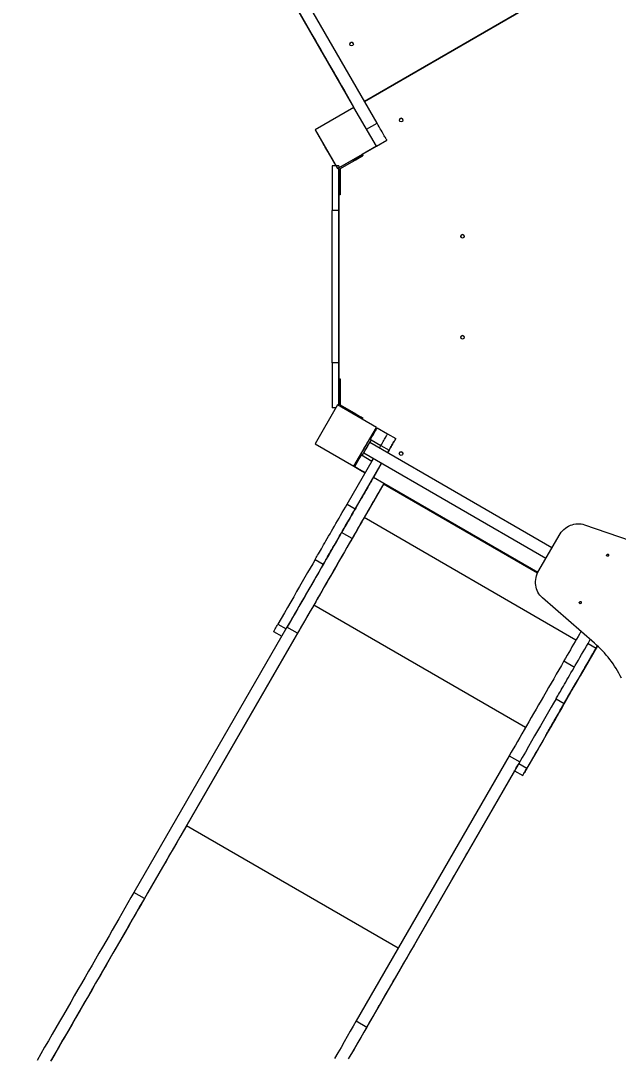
# Model space of a CAD drawing. Header units: millimetres. Extents: x -6431 to 4834, y -6422 to 4807.
# Drawn here: x -1157 to 177, y -2631 to -323 of the extents above; entities that cross this region are included whole.
import ezdxf

# ---------------------------------------------------------------- set-up
doc = ezdxf.new("R2010")
doc.units = ezdxf.units.MM
for name, color, linetype in [('DIKOM_ОБЪЕКТ', 7, 'Continuous'), ('DIKOM_РАЗМЕР_ЗОНА', 7, 'Continuous'), ('DIKOM_РАЗМЕР_ОБЪЕКТА', 7, 'Continuous')]:
    doc.layers.add(name, color=color, linetype=linetype)
doc.styles.add('style1', font='arial.ttf', dxfattribs={"width": 0.8})
doc.dimstyles.new('1-50', dxfattribs={"dimtxt": 300, "dimasz": 200, "dimexe": 100, "dimexo": 0, "dimgap": 100, "dimtad": 0, "dimdec": 0, "dimtxsty": 'style1', "dimcen": 0, "dimclrd": 7, "dimclre": 7, "dimadec": 1, "dimazin": 2, "dimtfac": 1, "dimtdec": 0, "dimtmove": 1, "dimatfit": 3, "dimfxl": 0, "dimlwd": 25, "dimlwe": 18, "dimarcsym": 0})

# ---------------------------------------------------------------- blocks, each defined once
blk = doc.blocks.new('*D13')
at = {"layer": 'Defpoints', "color": 0, "transparency": 16777216}
for p in [(-3965.6, 378.4), (3334.4, -1220.4), (3334.4, -3843.4)]:
    blk.add_point(p, dxfattribs=at)
at = {"layer": 'DIKOM_РАЗМЕР_ОБЪЕКТА', "color": 7, "lineweight": 18, "transparency": 16777216}
for p, q in [((-3965.6, 378.4), (-3965.6, -3943.4)), ((3334.4, -1220.4), (3334.4, -3943.4))]:
    blk.add_line(p, q, dxfattribs=at)
at = {"layer": 'DIKOM_РАЗМЕР_ОБЪЕКТА', "color": 7, "lineweight": 25, "transparency": 16777216}
for p, q in [((-3765.6, -3843.4), (-182.1, -3843.4)), ((3134.4, -3843.4), (731.8, -3843.4))]:
    blk.add_line(p, q, dxfattribs=at)
at = {"layer": 'DIKOM_РАЗМЕР_ОБЪЕКТА', "color": 7, "transparency": 16777216}
for points in [[(-3765.6, -3810), (-3765.6, -3876.7), (-3965.6, -3843.4)], [(3134.4, -3810), (3134.4, -3876.7), (3334.4, -3843.4)]]:
    blk.add_solid(points, dxfattribs=at)
at = {"layer": 'DIKOM_РАЗМЕР_ОБЪЕКТА', "color": 0, "transparency": 16777216, "insert": (274.9, -3843.4), "char_height": 300, "attachment_point": 5, "style": 'style1'}
blk.add_mtext('7300', dxfattribs=at)
blk = doc.blocks.new('*D16')
at = {"layer": 'Defpoints', "color": 0, "transparency": 16777216}
for p in [(-5966.6, 409.6), (4834.4, -963.9), (4834.4, -6224.9)]:
    blk.add_point(p, dxfattribs=at)
at = {"layer": 'DIKOM_РАЗМЕР_ЗОНА', "color": 7, "lineweight": 18, "transparency": 16777216}
for p, q in [((-5966.6, 409.6), (-5966.6, -6324.9)), ((4834.4, -963.9), (4834.4, -6324.9))]:
    blk.add_line(p, q, dxfattribs=at)
at = {"layer": 'DIKOM_РАЗМЕР_ЗОНА', "color": 7, "lineweight": 25, "transparency": 16777216}
for p, q in [((-5766.6, -6224.9), (924.4, -6224.9)), ((4634.4, -6224.9), (2004.2, -6224.9))]:
    blk.add_line(p, q, dxfattribs=at)
at = {"layer": 'DIKOM_РАЗМЕР_ЗОНА', "color": 7, "transparency": 16777216}
for points in [[(-5766.6, -6191.5), (-5766.6, -6258.2), (-5966.6, -6224.9)], [(4634.4, -6191.5), (4634.4, -6258.2), (4834.4, -6224.9)]]:
    blk.add_solid(points, dxfattribs=at)
at = {"layer": 'DIKOM_РАЗМЕР_ЗОНА', "color": 0, "transparency": 16777216, "insert": (1464.3, -6224.9), "char_height": 300, "attachment_point": 5, "style": 'style1'}
blk.add_mtext('10800', dxfattribs=at)
blk = doc.blocks.new('*D14')
at = {"layer": 'Defpoints', "color": 0, "transparency": 16777216}
for p in [(-4591.6, 3116.9), (-1009, 3116.9), (-855.7, -3383)]:
    blk.add_point(p, dxfattribs=at)
at = {"layer": 'DIKOM_РАЗМЕР_ОБЪЕКТА', "color": 7, "lineweight": 18, "transparency": 16777216}
for p, q in [((-1009, 3116.9), (-4691.6, 3116.9)), ((-855.7, -3383), (-4691.6, -3383))]:
    blk.add_line(p, q, dxfattribs=at)
at = {"layer": 'DIKOM_РАЗМЕР_ОБЪЕКТА', "color": 7, "lineweight": 25, "transparency": 16777216}
for p, q in [((-4591.6, 2916.9), (-4591.6, 1246.2)), ((-4591.6, -3183), (-4591.6, 329))]:
    blk.add_line(p, q, dxfattribs=at)
at = {"layer": 'DIKOM_РАЗМЕР_ОБЪЕКТА', "color": 7, "transparency": 16777216}
for points in [[(-4624.9, 2916.9), (-4558.3, 2916.9), (-4591.6, 3116.9)], [(-4624.9, -3183), (-4558.3, -3183), (-4591.6, -3383)]]:
    blk.add_solid(points, dxfattribs=at)
at = {"layer": 'DIKOM_РАЗМЕР_ОБЪЕКТА', "color": 0, "transparency": 16777216, "insert": (-4591.6, 787.6), "char_height": 300, "attachment_point": 5, "rotation": 90, "style": 'style1'}
blk.add_mtext('6500', dxfattribs=at)
blk = doc.blocks.new('*D15')
at = {"layer": 'Defpoints', "color": 0, "transparency": 16777216}
for p in [(-6233.6, 4807.3), (-1204.9, 4807.3), (-909.7, -5506.6)]:
    blk.add_point(p, dxfattribs=at)
at = {"layer": 'DIKOM_РАЗМЕР_ЗОНА', "color": 7, "lineweight": 18, "transparency": 16777216}
for p, q in [((-1204.9, 4807.3), (-6333.6, 4807.3)), ((-909.7, -5506.6), (-6333.6, -5506.6))]:
    blk.add_line(p, q, dxfattribs=at)
at = {"layer": 'DIKOM_РАЗМЕР_ЗОНА', "color": 7, "lineweight": 25, "transparency": 16777216}
for p, q in [((-6233.6, 4607.3), (-6233.6, 1218.5)), ((-6233.6, -5306.6), (-6233.6, 138.7))]:
    blk.add_line(p, q, dxfattribs=at)
at = {"layer": 'DIKOM_РАЗМЕР_ЗОНА', "color": 7, "transparency": 16777216}
for points in [[(-6267, 4607.3), (-6200.3, 4607.3), (-6233.6, 4807.3)], [(-6267, -5306.6), (-6200.3, -5306.6), (-6233.6, -5506.6)]]:
    blk.add_solid(points, dxfattribs=at)
at = {"layer": 'DIKOM_РАЗМЕР_ЗОНА', "color": 0, "transparency": 16777216, "insert": (-6233.6, 678.6), "char_height": 300, "attachment_point": 5, "rotation": 90, "style": 'style1'}
blk.add_mtext('10300', dxfattribs=at)

msp = doc.modelspace()

# ---------------------------------------------------------------- linework, layer by layer
at = {"layer": 'DIKOM_ОБЪЕКТ', "color": 7, "linetype": 'Continuous', "lineweight": 15}
for p, q in [((-361.8, -552), (-589.9, -156.9)), ((-413.4, -516.6), (-617.3, -163.5)), ((-389.9, -503.3), (169.5, -180.4)), ((-389.9, -503.3), (169.5, -180.4)), ((169.5, -180.4), (-389.9, -503.4)), ((-518.8, -334.1), (-518.8, -334.1)), ((-518.8, -334.1), (-518.8, -334.1)), ((-515.8, -339.3), (-435.8, -477.9)), ((-515.8, -339.3), (-515.8, -339.3)), ((-514.8, -341.1), (-436.8, -476.2)), ((-436.8, -476.2), (-514.8, -341.1)), ((-500.3, -366.1), (-500.3, -366.2)), ((-500.3, -366.2), (-500.3, -366.2)), ((-495.9, -373.7), (-466.9, -424)), ((-495.9, -373.7), (-495.9, -373.7)), ((-455.7, -443.4), (-484.7, -393.2)), ((-466.9, -424), (-466.9, -424)), ((-451.3, -451), (-451.3, -451)), ((-435.8, -477.9), (-435.8, -477.9)), ((-432.8, -483.1), (-432.8, -483.1)), ((-413.4, -516.6), (-500, -566.6)), ((-363.4, -603.2), (-413.4, -516.6)), ((-385.2, -565.5), (-361.8, -552)), ((-500, -566.6), (-499.8, -567.1)), ((-500, -566.6), (-450, -653.2)), ((-499.8, -567.1), (-453.9, -646.7)), ((-363.3, -603.4), (-339.9, -589.9)), ((-363.3, -603.5), (-339.9, -590)), ((-339.9, -590), (-339.9, -589.9)), ((-450, -653.2), (-363.4, -603.2)), ((-395.3, -621.7), (-393.8, -624.3)), ((-363.3, -603.5), (-395.2, -621.9)), ((-395.2, -621.8), (-393.7, -624.4)), ((-395.2, -621.8), (-395.2, -621.8)), ((-363.4, -603.2), (-363.3, -603.5)), ((-363.3, -603.4), (-363.4, -603.3)), ((-363.3, -603.5), (-363.3, -603.4)), ((-363.3, -603.4), (-363.3, -603.5)), ((-363.3, -603.5), (-363.3, -603.5)), ((-363.3, -603.5), (-363.3, -603.5)), ((-447.3, -651.7), (-410.9, -630.7)), ((-409.4, -633.3), (-444.3, -653.5)), ((-409.4, -633.3), (-444.3, -653.5)), ((-409.3, -633.4), (-444.2, -653.6)), ((-409.4, -633.3), (-410.9, -630.7)), ((-447.3, -646.7), (-462.3, -646.7)), ((-450, -653.2), (-449.9, -653.5)), ((-447.3, -693.7), (-447.3, -651.7)), ((-444.3, -653.5), (-444.3, -693.7)), ((-444.3, -653.5), (-444.3, -653.5)), ((-444.3, -653.5), (-444.3, -693.7)), ((-444.2, -653.6), (-444.2, -693.8)), ((-447.3, -693.7), (-444.3, -693.7)), ((-444.3, -711.7), (-447.3, -711.7)), ((-447.2, -711.8), (-447.2, -711.7)), ((-444.2, -711.8), (-447.2, -711.8)), ((-447.3, -746.7), (-462.3, -746.7)), ((-462.3, -1086.7), (-462.3, -746.7)), ((-447.3, -1086.7), (-447.3, -746.7)), ((-447.2, -746.9), (-447.2, -1086.9)), ((-447.3, -766.7), (-447.2, -766.8)), ((-447.2, -766.8), (-447.3, -766.8)), ((-447.3, -866.7), (-447.2, -866.8)), ((-447.3, -966.7), (-447.2, -966.8)), ((-447.2, -966.8), (-447.3, -966.8)), ((-447.3, -1066.7), (-447.2, -1066.8)), ((-447.3, -1086.7), (-462.3, -1086.7)), ((-447.3, -1121.7), (-444.3, -1121.7)), ((-447.3, -1181.7), (-447.3, -1139.7)), ((-444.3, -1139.7), (-447.3, -1139.7)), ((-444.3, -1139.7), (-444.3, -1180)), ((-444.3, -1139.7), (-444.3, -1180)), ((-444.2, -1139.8), (-444.3, -1139.8)), ((-444.2, -1139.8), (-444.2, -1180)), ((-444.2, -1139.8), (-444.2, -1180)), ((-449.9, -1180.2), (-499.9, -1266.8)), ((-462.2, -1186.8), (-462.3, -1186.7)), ((-453.7, -1186.7), (-462.3, -1186.7)), ((-453.7, -1186.8), (-462.2, -1186.8)), ((-363.3, -1230.2), (-449.9, -1180.2)), ((-444.3, -1180), (-409.4, -1200.1)), ((-410.9, -1202.7), (-409.4, -1200.1)), ((-393.8, -1209.1), (-395.3, -1211.7)), ((-393.7, -1209.2), (-395.2, -1211.8)), ((-393.8, -1209.2), (-393.7, -1209.2)), ((-413.3, -1316.8), (-363.3, -1230.2)), ((-363.3, -1230.3), (-378.3, -1256.2)), ((-378.3, -1256.2), (-363.3, -1230.3)), ((-363.3, -1230.2), (-363.3, -1230.3)), ((-363.3, -1230.3), (-363.3, -1230.3)), ((-363.3, -1230.3), (-363.3, -1230.3)), ((-361.6, -1231.2), (-338.2, -1244.7)), ((-338.2, -1244.7), (-338.2, -1244.7)), ((-338.2, -1244.7), (-320, -1255.2)), ((-499.9, -1266.8), (-500, -1267)), ((-500, -1267), (-413.4, -1317)), ((-499.9, -1266.8), (-413.3, -1316.8)), ((-378.3, -1256.2), (-374.8, -1258.2)), ((28.6, -1498.6), (-378.1, -1263.8)), ((-374.8, -1258.2), (-374.8, -1258.2)), ((-374.8, -1258.2), (-353.2, -1270.7)), ((-320, -1255.2), (-320, -1255.3)), ((-398.3, -1290.8), (-413.3, -1316.9)), ((-413.3, -1316.9), (-398.3, -1290.8)), ((-398.3, -1290.8), (-394.8, -1292.8)), ((-398.3, -1290.8), (-394.8, -1292.8)), ((-398.3, -1290.8), (-398.3, -1290.8)), ((-396.6, -1291.8), (-373.2, -1305.3)), ((-396.6, -1291.8), (-396.6, -1291.8)), ((-391.6, -1287.2), (15.1, -1522)), ((-356.4, -1276.3), (-353.2, -1270.7)), ((-353.2, -1270.7), (-335, -1281.2)), ((-338.2, -1286.8), (-335, -1281.2)), ((-335, -1281.3), (-338.2, -1286.8)), ((-428.8, -1401.6), (-369.9, -1299.7)), ((-410.6, -1412.1), (-351.7, -1310.2)), ((-394.8, -1292.8), (-394.8, -1292.8)), ((-373.2, -1305.3), (-369.9, -1299.7)), ((-351.7, -1310.2), (-370, -1341.9)), ((-413.3, -1316.8), (-413.4, -1317)), ((-413.4, -1317), (-413.3, -1316.9)), ((-411.6, -1317.9), (-413.3, -1316.9)), ((-413.3, -1316.9), (-413.3, -1316.9)), ((-413.3, -1316.9), (-413.3, -1316.9)), ((-413.3, -1316.9), (-411.6, -1317.9)), ((-413.3, -1316.9), (-390, -1330.4)), ((-413.3, -1316.9), (-388.2, -1331.4)), ((-413.3, -1316.9), (-413.3, -1316.9)), ((-413.3, -1316.9), (-394.7, -1327.6)), ((-411.6, -1317.8), (-411.6, -1317.9)), ((-411.6, -1317.8), (-388.2, -1331.3)), ((-411.6, -1317.9), (-388.2, -1331.4)), ((-390, -1330.4), (-390, -1330.4)), ((-389.9, -1330.4), (-390, -1330.4)), ((-389.9, -1330.4), (-390, -1330.4)), ((-346.6, -1355.4), (-390.7, -1431.6)), ((-346.6, -1355.4), (-370, -1341.9)), ((-3.6, -1555.2), (-347.4, -1356.7)), ((-346.6, -1355.4), (-346.6, -1355.4)), ((-3, -1553.8), (-346.6, -1355.4)), ((-428.8, -1401.6), (-410.6, -1412.1)), ((82.2, -1704.6), (-390.7, -1431.6)), ((101.4, -1447.3), (247.1, -1497.4)), ((-417.6, -1478.2), (-441, -1464.7)), ((-0.6, -1549.2), (44.4, -1471.2)), ((-500.1, -1525.2), (-481.9, -1535.7)), ((123.4, -1711.6), (7.2, -1610.5)), ((-503.2, -1626.5), (-787.4, -2118.8)), ((-30.3, -1899.5), (-503.2, -1626.5)), ((-562.9, -1676), (-904.5, -2267.6)), ((-583.2, -1669.1), (-565, -1679.6)), ((-539.5, -1689.5), (-562.9, -1676)), ((-539.5, -1689.5), (-881.1, -2281.1)), ((-592.7, -1685.5), (-574.5, -1696)), ((109.1, -1712.1), (114, -1703.4)), ((130.1, -1717.6), (91.4, -1784.7)), ((109.1, -1712.1), (127.2, -1722.6)), ((127.2, -1722.6), (130.1, -1717.6)), ((55.3, -1751.2), (78.7, -1764.7)), ((91.4, -1784.7), (118.5, -1737.7)), ((118.5, -1737.7), (92.1, -1783.4)), ((118.5, -1737.7), (118.5, -1737.7)), ((91.4, -1784.7), (91.4, -1784.7)), ((37.7, -1835.7), (55.9, -1846.2)), ((47.1, -1861.4), (42, -1870.2)), ((43.1, -1868.3), (43.1, -1868.3)), ((23, -1903.1), (23, -1903.1)), ((-66.7, -1962.5), (-408.3, -2554.1)), ((-44.1, -1977.3), (-384.9, -2567.6)), ((-66.7, -1962.5), (-43.3, -1976)), ((-45.4, -1979.6), (-27.2, -1990.1)), ((-54.9, -1996), (-271.8, -2371.7)), ((-54.9, -1996), (-36.7, -2006.5)), ((-314.5, -2391.8), (-787.4, -2118.8)), ((-881.1, -2281.1), (-904.5, -2267.6)), ((-408.3, -2554.1), (-384.9, -2567.6))]:
    msp.add_line(p, q, dxfattribs=at)
at = {"layer": 'DIKOM_ОБЪЕКТ', "color": 7, "linetype": 'Continuous', "lineweight": 15, "flags": 128}
for points in [[(-548.1, -283.4), (-542.4, -293.3), (-536.7, -303.2), (-530.8, -313.4), (-524.9, -323.7), (-518.8, -334.1), (-512.7, -344.7), (-506.5, -355.5), (-500.2, -366.3), (-493.9, -377.3), (-487.5, -388.4), (-481.1, -399.6), (-474.5, -410.8), (-468, -422.2), (-461.4, -433.6), (-454.7, -445.2), (-448, -456.7), (-441.3, -468.4), (-434.6, -480), (-427.8, -491.7), (-421.1, -503.4), (-414.3, -515.2), (-413.5, -516.6)], [(-514.8, -341.1), (-515.6, -339.7), (-516.4, -338.4), (-517, -337.2), (-517.7, -336.2), (-518.2, -335.3), (-518.5, -334.7), (-518.7, -334.3), (-518.8, -334.1)], [(-518.8, -334.1), (-518.7, -334.3), (-518.5, -334.7), (-518.2, -335.3), (-517.7, -336.2), (-517, -337.2), (-516.4, -338.4), (-515.6, -339.7), (-514.8, -341.1)], [(-484.7, -393.2), (-485.9, -391.2), (-487.1, -389), (-488.4, -386.7), (-489.8, -384.4), (-491.1, -382.1), (-492.5, -379.7), (-493.8, -377.5), (-495, -375.3), (-496.2, -373.3), (-497.2, -371.5), (-498.1, -370), (-498.9, -368.6), (-499.5, -367.5), (-500, -366.8), (-500.2, -366.3), (-500.3, -366.1)], [(-500.3, -366.2), (-500.3, -366.3), (-500, -366.7), (-499.7, -367.3), (-499.2, -368.2), (-498.5, -369.3), (-497.8, -370.6), (-496.9, -372.1), (-495.9, -373.7)], [(-414.7, -375.5), (-414.8, -374.7), (-415.2, -373.6)], [(-473.8, -412.1), (-473.9, -411.9), (-474.2, -411.5), (-474.6, -410.8), (-475.1, -409.9), (-475.7, -408.9), (-476.3, -407.8), (-476.8, -406.9), (-477.3, -406.1), (-477.6, -405.5), (-477.8, -405.2), (-477.8, -405.2), (-477.6, -405.5), (-477.3, -406.1), (-476.8, -406.9), (-476.3, -407.8), (-475.7, -408.9), (-475.1, -409.9), (-474.6, -410.8), (-474.2, -411.5), (-473.9, -411.9), (-473.8, -412.1)], [(-466.9, -424), (-465.8, -426), (-464.5, -428.2), (-463.2, -430.4), (-461.9, -432.8), (-460.5, -435.1), (-459.2, -437.4), (-457.9, -439.7), (-456.6, -441.8), (-455.5, -443.8), (-454.5, -445.6), (-453.5, -447.2), (-452.8, -448.6), (-452.1, -449.6), (-451.7, -450.4), (-451.4, -450.9), (-451.3, -451)], [(-451.3, -451), (-451.4, -450.9), (-451.6, -450.5), (-452, -449.9), (-452.5, -449), (-453.1, -447.9), (-453.9, -446.6), (-454.7, -445.1), (-455.7, -443.4)], [(-436.8, -476.2), (-436, -477.5), (-435.3, -478.8), (-434.6, -480), (-434, -481.1), (-433.5, -481.9), (-433.1, -482.6), (-432.9, -483), (-432.8, -483.1)], [(-432.8, -483.1), (-432.9, -483), (-433.1, -482.6), (-433.5, -481.9), (-434, -481.1), (-434.6, -480), (-435.3, -478.8), (-436, -477.5), (-436.8, -476.2)], [(-339.9, -589.9), (-340, -589.8), (-340.3, -589.3), (-340.8, -588.5), (-341.4, -587.4), (-342.2, -585.9), (-343.2, -584.2), (-344.4, -582.2), (-345.8, -579.9), (-347.3, -577.3), (-348.9, -574.4), (-350.7, -571.2), (-352.7, -567.8), (-354.8, -564.2), (-357, -560.3), (-359.4, -556.3), (-361.8, -552)], [(-468.2, -621.9), (-468.3, -621.7), (-468.5, -621.2), (-469, -620.5), (-469.6, -619.4), (-470.4, -618.1), (-471.2, -616.6), (-472.2, -614.9), (-473.3, -613), (-474.4, -611.1), (-475.5, -609.2), (-476.6, -607.3), (-477.6, -605.5), (-478.6, -603.8), (-479.5, -602.3), (-480.3, -600.9), (-480.9, -599.9), (-481.3, -599.1), (-481.6, -598.6), (-481.7, -598.5), (-481.6, -598.6), (-481.3, -599.1), (-480.9, -599.9), (-480.3, -601), (-479.5, -602.3), (-478.6, -603.8), (-477.6, -605.5), (-476.6, -607.3), (-475.5, -609.2), (-474.4, -611.1), (-473.3, -613), (-472.2, -614.9), (-471.2, -616.6), (-470.4, -618.1), (-469.6, -619.4), (-469, -620.5), (-468.5, -621.2), (-468.3, -621.7), (-468.2, -621.9)], [(-472.3, -614.8), (-472.4, -614.6), (-472.7, -614.1), (-473.1, -613.4), (-473.7, -612.4), (-474.3, -611.3), (-475, -610.1), (-475.7, -609), (-476.3, -607.9), (-476.8, -607.1), (-477.1, -606.5), (-477.3, -606.1), (-477.3, -606.1), (-477.1, -606.5), (-476.8, -607.1), (-476.3, -607.9), (-475.7, -609), (-475, -610.1), (-474.3, -611.3), (-473.7, -612.4), (-473.1, -613.4), (-472.7, -614.1), (-472.4, -614.6), (-472.3, -614.8)], [(-410.9, -630.7), (-408.7, -629.4), (-406.5, -628.2), (-404.4, -627), (-402.5, -625.9), (-400.7, -624.8), (-399.1, -623.9), (-397.8, -623.2), (-396.7, -622.5), (-395.9, -622.1), (-395.5, -621.8), (-395.3, -621.7)], [(-407.2, -632.1), (-407.4, -632.2), (-407.8, -632.4), (-408.6, -632.9), (-409.5, -633.4), (-410.6, -634), (-411.7, -634.6), (-412.7, -635.3), (-413.7, -635.8), (-414.4, -636.2), (-414.9, -636.5), (-415, -636.6), (-414.9, -636.5), (-414.4, -636.2), (-413.7, -635.8), (-412.7, -635.3), (-411.7, -634.6), (-410.6, -634), (-409.5, -633.4), (-408.6, -632.9), (-407.8, -632.4), (-407.4, -632.2), (-407.2, -632.1)], [(-407.2, -632.2), (-407.3, -632.3), (-407.8, -632.5), (-408.5, -633), (-409.4, -633.5), (-410.5, -634.1), (-411.6, -634.7), (-412.7, -635.4), (-413.6, -635.9), (-414.3, -636.3), (-414.8, -636.6), (-414.9, -636.7), (-414.8, -636.6), (-414.3, -636.3), (-413.6, -635.9), (-412.7, -635.4), (-411.6, -634.7), (-410.5, -634.1), (-409.4, -633.5), (-408.5, -633), (-407.8, -632.5), (-407.3, -632.3), (-407.2, -632.2)], [(-393.8, -624.3), (-394, -624.4), (-394.4, -624.7), (-395.2, -625.1), (-396.3, -625.8), (-397.6, -626.5), (-399.2, -627.4), (-401, -628.5), (-402.9, -629.6), (-405, -630.8), (-407.2, -632), (-409.4, -633.3)], [(-409.4, -633.3), (-407.2, -632.1), (-405, -630.8), (-402.9, -629.6), (-401, -628.5), (-399.2, -627.4), (-397.6, -626.5), (-396.3, -625.8), (-395.2, -625.1), (-394.4, -624.7), (-394, -624.4), (-393.8, -624.3)], [(-409.3, -633.4), (-407.1, -632.1), (-404.9, -630.9), (-402.8, -629.7), (-400.9, -628.6), (-399.1, -627.5), (-397.5, -626.6), (-396.2, -625.9), (-395.1, -625.2), (-394.4, -624.8), (-393.9, -624.5), (-393.7, -624.4)], [(-462.3, -646.7), (-462.3, -646.9), (-462.3, -647.4), (-462.3, -648.4), (-462.3, -649.6), (-462.3, -651.2), (-462.3, -653.2), (-462.3, -655.5), (-462.3, -658.2), (-462.3, -661.1), (-462.3, -664.4), (-462.3, -668), (-462.3, -671.8), (-462.3, -676), (-462.3, -680.4), (-462.3, -685), (-462.3, -689.9), (-462.3, -695), (-462.3, -700.2), (-462.3, -705.7), (-462.3, -711.2), (-462.3, -716.9), (-462.3, -722.8), (-462.3, -728.7), (-462.3, -734.6), (-462.3, -740.7), (-462.3, -746.7)], [(-447.3, -646.7), (-447.3, -646.9), (-447.3, -647.4), (-447.3, -648.4), (-447.3, -649.6), (-447.3, -651.2), (-447.3, -653.2), (-447.3, -655.5), (-447.3, -658.2), (-447.3, -661.1), (-447.3, -664.4), (-447.3, -668), (-447.3, -671.8), (-447.3, -676), (-447.3, -680.4), (-447.3, -685), (-447.3, -689.9), (-447.3, -695), (-447.3, -700.2), (-447.3, -705.7), (-447.3, -711.2), (-447.3, -716.9), (-447.3, -722.8), (-447.3, -728.7), (-447.3, -734.6), (-447.3, -740.7), (-447.3, -746.7)], [(-444.3, -691.7), (-444.3, -690.5), (-444.3, -689.3), (-444.3, -688.3), (-444.3, -687.6), (-444.3, -687.3), (-444.3, -687.3), (-444.3, -687.6), (-444.3, -688.3), (-444.3, -689.3), (-444.3, -690.5), (-444.3, -691.7), (-444.3, -693), (-444.3, -694.2), (-444.3, -695.1), (-444.3, -695.8), (-444.3, -696.2), (-444.3, -696.2), (-444.3, -695.8), (-444.3, -695.1), (-444.3, -694.2), (-444.3, -693), (-444.3, -691.7)], [(-444.2, -691.8), (-444.2, -690.6), (-444.2, -689.4), (-444.2, -688.4), (-444.2, -687.7), (-444.2, -687.4), (-444.2, -687.4), (-444.2, -687.7), (-444.2, -688.4), (-444.2, -689.4), (-444.2, -690.6), (-444.2, -691.8), (-444.2, -693.1), (-444.2, -694.3), (-444.2, -695.2), (-444.2, -695.9), (-444.2, -696.3), (-444.2, -696.3), (-444.2, -695.9), (-444.2, -695.2), (-444.2, -694.3), (-444.2, -693.1), (-444.2, -691.8)], [(-447.3, -711.7), (-447.3, -711.5), (-447.3, -711), (-447.3, -710.1), (-447.3, -708.9), (-447.3, -707.3), (-447.3, -705.5), (-447.3, -703.5), (-447.3, -701.2), (-447.3, -698.8), (-447.3, -696.3), (-447.3, -693.7)], [(-447.2, -746.9), (-447.2, -740.8), (-447.2, -734.8), (-447.2, -728.8), (-447.2, -722.9), (-447.2, -717.1), (-447.2, -711.8)], [(-444.3, -693.7), (-444.3, -696.3), (-444.3, -698.8), (-444.3, -701.2), (-444.3, -703.5), (-444.3, -705.5), (-444.3, -707.3), (-444.3, -708.9), (-444.3, -710.1), (-444.3, -711), (-444.3, -711.5), (-444.3, -711.7)], [(-444.3, -711.7), (-444.3, -711.5), (-444.3, -711), (-444.3, -710.1), (-444.3, -708.9), (-444.3, -707.3), (-444.3, -705.5), (-444.3, -703.5), (-444.3, -701.2), (-444.3, -698.8), (-444.3, -696.3), (-444.3, -693.7)], [(-444.2, -711.8), (-444.2, -711.6), (-444.2, -711.1), (-444.2, -710.2), (-444.2, -709), (-444.2, -707.4), (-444.2, -705.6), (-444.2, -703.6), (-444.2, -701.3), (-444.2, -698.9), (-444.2, -696.4), (-444.2, -693.8)], [(-447.3, -766.7), (-447.3, -766.9), (-447.3, -767.5), (-447.3, -768.3), (-447.3, -769.6), (-447.3, -771.2), (-447.3, -773.1), (-447.3, -775.3), (-447.3, -777.8), (-447.3, -780.6), (-447.3, -783.7), (-447.3, -787), (-447.3, -790.5), (-447.3, -794.2), (-447.3, -798.1), (-447.3, -802.1), (-447.3, -806.2), (-447.3, -810.4), (-447.3, -814.6), (-447.3, -818.8), (-447.3, -823.1), (-447.3, -827.3), (-447.3, -831.4), (-447.3, -835.4), (-447.3, -839.2), (-447.3, -842.9), (-447.3, -846.5), (-447.3, -849.8), (-447.3, -852.8), (-447.3, -855.6), (-447.3, -858.2), (-447.3, -860.4), (-447.3, -862.3), (-447.3, -863.9), (-447.3, -865.1), (-447.3, -866), (-447.3, -866.6), (-447.3, -866.7)], [(-447.2, -866.8), (-447.2, -866.6), (-447.2, -866.1), (-447.2, -865.2), (-447.2, -864), (-447.2, -862.4), (-447.2, -860.5), (-447.2, -858.3), (-447.2, -855.7), (-447.2, -852.9), (-447.2, -849.9), (-447.2, -846.6), (-447.2, -843), (-447.2, -839.3), (-447.2, -835.5), (-447.2, -831.5), (-447.2, -827.4), (-447.2, -823.2), (-447.2, -819), (-447.2, -814.7), (-447.2, -810.5), (-447.2, -806.3), (-447.2, -802.2), (-447.2, -798.2), (-447.2, -794.3), (-447.2, -790.6), (-447.2, -787.1), (-447.2, -783.8), (-447.2, -780.7), (-447.2, -777.9), (-447.2, -775.4), (-447.2, -773.2), (-447.2, -771.3), (-447.2, -769.7), (-447.2, -768.4), (-447.2, -767.5), (-447.2, -767), (-447.2, -766.8)], [(-447.3, -966.7), (-447.3, -966.9), (-447.3, -967.5), (-447.3, -968.3), (-447.3, -969.6), (-447.3, -971.2), (-447.3, -973.1), (-447.3, -975.3), (-447.3, -977.8), (-447.3, -980.6), (-447.3, -983.7), (-447.3, -987), (-447.3, -990.5), (-447.3, -994.2), (-447.3, -998.1), (-447.3, -1002.1), (-447.3, -1006.2), (-447.3, -1010.4), (-447.3, -1014.6), (-447.3, -1018.8), (-447.3, -1023.1), (-447.3, -1027.3), (-447.3, -1031.4), (-447.3, -1035.4), (-447.3, -1039.2), (-447.3, -1042.9), (-447.3, -1046.5), (-447.3, -1049.8), (-447.3, -1052.8), (-447.3, -1055.6), (-447.3, -1058.2), (-447.3, -1060.4), (-447.3, -1062.3), (-447.3, -1063.9), (-447.3, -1065.1), (-447.3, -1066), (-447.3, -1066.6), (-447.3, -1066.7)], [(-447.2, -1066.8), (-447.2, -1066.6), (-447.2, -1066.1), (-447.2, -1065.2), (-447.2, -1064), (-447.2, -1062.4), (-447.2, -1060.5), (-447.2, -1058.3), (-447.2, -1055.7), (-447.2, -1052.9), (-447.2, -1049.9), (-447.2, -1046.6), (-447.2, -1043), (-447.2, -1039.3), (-447.2, -1035.5), (-447.2, -1031.5), (-447.2, -1027.4), (-447.2, -1023.2), (-447.2, -1019), (-447.2, -1014.7), (-447.2, -1010.5), (-447.2, -1006.3), (-447.2, -1002.2), (-447.2, -998.2), (-447.2, -994.3), (-447.2, -990.6), (-447.2, -987.1), (-447.2, -983.8), (-447.2, -980.7), (-447.2, -977.9), (-447.2, -975.4), (-447.2, -973.2), (-447.2, -971.3), (-447.2, -969.7), (-447.2, -968.4), (-447.2, -967.5), (-447.2, -967), (-447.2, -966.8)], [(-462.3, -1086.7), (-462.3, -1092.7), (-462.3, -1098.7), (-462.3, -1104.7), (-462.3, -1110.6), (-462.3, -1116.4), (-462.3, -1122.2), (-462.3, -1127.7), (-462.3, -1133.2), (-462.3, -1138.4), (-462.3, -1143.5), (-462.3, -1148.4), (-462.3, -1153), (-462.3, -1157.4), (-462.3, -1161.6), (-462.3, -1165.4), (-462.3, -1169), (-462.3, -1172.3), (-462.3, -1175.3), (-462.3, -1177.9), (-462.3, -1180.2), (-462.3, -1182.2), (-462.3, -1183.8), (-462.3, -1185.1), (-462.3, -1186), (-462.3, -1186.5), (-462.3, -1186.7)], [(-447.3, -1086.7), (-447.3, -1092.7), (-447.3, -1098.7), (-447.3, -1104.7), (-447.3, -1110.6), (-447.3, -1116.4), (-447.3, -1122.2), (-447.3, -1127.7), (-447.3, -1133.2), (-447.3, -1138.4), (-447.3, -1143.5), (-447.3, -1148.4), (-447.3, -1153), (-447.3, -1157.4), (-447.3, -1161.6), (-447.3, -1165.4), (-447.3, -1169), (-447.3, -1172.3), (-447.3, -1175.3), (-447.3, -1177.9), (-447.3, -1180.2), (-447.3, -1181.7)], [(-447.2, -1121.7), (-447.2, -1116.6), (-447.2, -1110.8), (-447.2, -1104.9), (-447.2, -1098.9), (-447.2, -1092.9), (-447.2, -1086.9)], [(-447.3, -1139.7), (-447.3, -1137.2), (-447.3, -1134.7), (-447.3, -1132.2), (-447.3, -1130), (-447.3, -1127.9), (-447.3, -1126.1), (-447.3, -1124.6), (-447.3, -1123.4), (-447.3, -1122.5), (-447.3, -1121.9), (-447.3, -1121.7)], [(-444.3, -1121.7), (-444.3, -1121.9), (-444.3, -1122.5), (-444.3, -1123.4), (-444.3, -1124.6), (-444.3, -1126.1), (-444.3, -1127.9), (-444.3, -1130), (-444.3, -1132.2), (-444.3, -1134.7), (-444.3, -1137.2), (-444.3, -1139.7)], [(-444.3, -1139.7), (-444.3, -1137.2), (-444.3, -1134.7), (-444.3, -1132.3), (-444.3, -1130), (-444.3, -1127.9), (-444.3, -1126.1), (-444.3, -1124.6), (-444.3, -1123.4), (-444.3, -1122.5), (-444.3, -1121.9), (-444.3, -1121.7)], [(-444.2, -1121.8), (-444.2, -1122), (-444.2, -1122.6), (-444.2, -1123.5), (-444.2, -1124.7), (-444.2, -1126.2), (-444.2, -1128), (-444.2, -1130.1), (-444.2, -1132.3), (-444.2, -1134.8), (-444.2, -1137.3), (-444.2, -1139.8)], [(-444.2, -1139.8), (-444.2, -1137.3), (-444.2, -1134.8), (-444.2, -1132.4), (-444.2, -1130.1), (-444.2, -1128), (-444.2, -1126.2), (-444.2, -1124.7), (-444.2, -1123.5), (-444.2, -1122.6), (-444.2, -1122), (-444.2, -1121.8)], [(-444.3, -1137.2), (-444.3, -1137.4), (-444.3, -1137.9), (-444.3, -1138.8), (-444.3, -1139.9), (-444.3, -1141.1), (-444.3, -1142.4), (-444.3, -1143.6), (-444.3, -1144.7), (-444.3, -1145.5), (-444.3, -1146), (-444.3, -1146.2), (-444.3, -1146), (-444.3, -1145.5), (-444.3, -1144.7), (-444.3, -1143.6), (-444.3, -1142.4), (-444.3, -1141.1), (-444.3, -1139.9), (-444.3, -1138.8), (-444.3, -1137.9), (-444.3, -1137.4), (-444.3, -1137.2)], [(-444.2, -1137.3), (-444.2, -1137.5), (-444.2, -1138), (-444.2, -1138.9), (-444.2, -1140), (-444.2, -1141.2), (-444.2, -1142.5), (-444.2, -1143.7), (-444.2, -1144.8), (-444.2, -1145.6), (-444.2, -1146.1), (-444.2, -1146.3), (-444.2, -1146.1), (-444.2, -1145.6), (-444.2, -1144.8), (-444.2, -1143.7), (-444.2, -1142.5), (-444.2, -1141.2), (-444.2, -1140), (-444.2, -1138.9), (-444.2, -1138), (-444.2, -1137.5), (-444.2, -1137.3)], [(-409.4, -1200.1), (-407.2, -1201.4), (-405, -1202.7), (-402.9, -1203.9), (-401, -1205), (-399.2, -1206), (-397.6, -1206.9), (-396.3, -1207.7), (-395.2, -1208.3), (-394.4, -1208.8), (-394, -1209), (-393.8, -1209.1)], [(-376.6, -1257.2), (-374.9, -1254.3), (-373.2, -1251.4), (-371.6, -1248.6), (-370.1, -1245.9), (-368.6, -1243.4), (-367.2, -1241), (-366, -1238.8), (-364.8, -1236.9), (-363.9, -1235.2), (-363, -1233.8), (-362.4, -1232.7), (-361.9, -1231.9), (-361.7, -1231.4), (-361.6, -1231.2)], [(-353.2, -1270.7), (-351.5, -1267.8), (-349.8, -1264.9), (-348.2, -1262.1), (-346.7, -1259.4), (-345.2, -1256.9), (-343.8, -1254.5), (-342.6, -1252.3), (-341.4, -1250.4), (-340.5, -1248.7), (-339.7, -1247.3), (-339, -1246.2), (-338.6, -1245.4), (-338.3, -1244.9), (-338.2, -1244.7)], [(-353.2, -1270.7), (-351.5, -1267.8), (-349.8, -1264.9), (-348.2, -1262.1), (-346.7, -1259.4), (-345.2, -1256.9), (-343.8, -1254.5), (-342.6, -1252.3), (-341.4, -1250.4), (-340.5, -1248.7), (-339.7, -1247.3), (-339, -1246.2), (-338.6, -1245.4), (-338.3, -1244.9), (-338.2, -1244.7)], [(-398.3, -1290.8), (-398.2, -1290.6), (-397.9, -1290.2), (-397.5, -1289.4), (-396.8, -1288.3), (-396, -1286.9), (-395.1, -1285.3), (-394.1, -1283.5), (-392.9, -1281.5), (-391.6, -1279.3), (-390.3, -1277), (-389, -1274.7), (-387.6, -1272.3), (-386.2, -1270), (-384.9, -1267.7), (-383.7, -1265.5), (-382.5, -1263.5), (-381.5, -1261.7), (-380.5, -1260.1), (-379.7, -1258.7), (-379.1, -1257.6), (-378.7, -1256.8), (-378.4, -1256.3), (-378.3, -1256.2)], [(-394.8, -1292.8), (-394.7, -1292.6), (-394.4, -1292.2), (-394, -1291.4), (-393.4, -1290.3), (-392.6, -1288.9), (-391.6, -1287.3), (-390.6, -1285.5), (-389.4, -1283.5), (-388.2, -1281.3), (-386.9, -1279), (-385.5, -1276.7), (-384.1, -1274.3), (-382.8, -1272), (-381.5, -1269.7), (-380.2, -1267.5), (-379.1, -1265.5), (-378, -1263.7), (-377.1, -1262.1), (-376.3, -1260.7), (-375.6, -1259.6), (-375.2, -1258.8), (-374.9, -1258.3), (-374.8, -1258.2)], [(-391.6, -1287.2), (-391.5, -1287), (-391.2, -1286.6), (-390.8, -1285.8), (-390.1, -1284.7), (-389.4, -1283.4), (-388.5, -1281.9), (-387.5, -1280.2), (-386.5, -1278.4), (-385.4, -1276.5), (-384.3, -1274.5), (-383.2, -1272.6), (-382.1, -1270.8), (-381.1, -1269.1), (-380.3, -1267.6), (-379.5, -1266.3), (-378.9, -1265.2), (-378.4, -1264.4), (-378.2, -1264), (-378.1, -1263.8)], [(-374.8, -1258.2), (-374.9, -1258.3), (-375.2, -1258.8), (-375.7, -1259.6), (-376.3, -1260.7), (-377.1, -1262.1), (-378, -1263.7), (-378.1, -1263.8)], [(-335, -1281.2), (-333.3, -1278.3), (-331.7, -1275.4), (-330, -1272.6), (-328.5, -1269.9), (-327, -1267.4), (-325.6, -1265), (-324.4, -1262.8), (-323.3, -1260.9), (-322.3, -1259.2), (-321.5, -1257.8), (-320.8, -1256.7), (-320.4, -1255.9), (-320.1, -1255.4), (-320, -1255.2)], [(-320, -1255.3), (-320.1, -1255.4), (-320.4, -1255.9), (-320.9, -1256.7), (-321.5, -1257.8), (-322.3, -1259.3), (-323.3, -1260.9), (-324.4, -1262.9), (-325.7, -1265.1), (-327, -1267.4), (-328.5, -1270), (-330.1, -1272.7), (-331.7, -1275.5), (-333.3, -1278.3), (-335, -1281.3)], [(-411.6, -1317.8), (-411.5, -1317.6), (-411.2, -1317.2), (-410.7, -1316.3), (-410.1, -1315.2), (-409.3, -1313.8), (-408.3, -1312.1), (-407.2, -1310.2), (-405.9, -1308), (-404.5, -1305.6), (-403.1, -1303.1), (-401.5, -1300.4), (-399.9, -1297.6), (-398.2, -1294.7), (-396.6, -1291.8)], [(-391.6, -1287.2), (-391.7, -1287.3), (-392.6, -1288.9), (-393.4, -1290.3), (-394, -1291.4), (-394.5, -1292.2), (-394.7, -1292.7), (-394.8, -1292.8)], [(-386.8, -1279), (-386.7, -1278.8), (-386.5, -1278.4), (-386.1, -1277.6), (-385.6, -1276.8), (-385, -1275.7), (-384.4, -1274.7), (-383.8, -1273.8), (-383.4, -1273), (-383, -1272.4), (-382.8, -1272.1), (-382.8, -1272.1), (-383, -1272.4), (-383.4, -1273), (-383.8, -1273.8), (-384.4, -1274.7), (-385, -1275.7), (-385.6, -1276.8), (-386.1, -1277.6), (-386.5, -1278.4), (-386.7, -1278.8), (-386.8, -1279)], [(-388.2, -1331.4), (-388.3, -1331.3), (-388.6, -1331.2), (-389.2, -1330.8), (-390.1, -1330.3), (-391.1, -1329.7), (-392.1, -1329.1), (-393.1, -1328.5), (-394, -1328), (-394.7, -1327.6)], [(-390, -1330.4), (-389.1, -1330.9), (-388.5, -1331.2), (-388.2, -1331.4), (-388.2, -1331.4)], [(-370, -1341.9), (-370.1, -1342), (-370.4, -1342.5), (-370.8, -1343.3), (-371.5, -1344.3), (-372.3, -1345.7), (-373.2, -1347.4), (-374.4, -1349.4), (-375.7, -1351.7), (-377.2, -1354.3), (-378.8, -1357.1), (-380.6, -1360.2), (-382.6, -1363.6), (-384.7, -1367.3), (-386.9, -1371.2), (-389.3, -1375.3), (-391.8, -1379.7), (-394.5, -1384.3), (-397.3, -1389.1), (-400.2, -1394), (-403.1, -1399.2), (-406.2, -1404.6), (-409.4, -1410.1), (-412.7, -1415.8), (-416, -1421.6), (-419.5, -1427.5), (-422.9, -1433.5), (-426.5, -1439.6), (-430, -1445.8), (-433.7, -1452.1), (-437.3, -1458.4), (-441, -1464.7)], [(-346.6, -1355.4), (-346.7, -1355.5), (-347, -1356), (-347.4, -1356.8), (-348.1, -1357.8), (-348.9, -1359.2), (-349.8, -1360.9), (-351, -1362.9), (-352.3, -1365.2), (-353.8, -1367.8), (-355.4, -1370.6), (-357.2, -1373.7), (-359.2, -1377.1), (-361.3, -1380.8), (-363.6, -1384.7), (-365.9, -1388.8), (-368.5, -1393.2), (-371.1, -1397.8), (-373.9, -1402.6), (-376.8, -1407.5), (-379.8, -1412.7), (-382.9, -1418.1), (-386, -1423.6), (-389.3, -1429.3), (-392.7, -1435.1), (-396.1, -1441), (-399.6, -1447), (-403.1, -1453.1), (-406.7, -1459.3), (-410.3, -1465.6), (-413.9, -1471.9), (-417.6, -1478.2)], [(-500.1, -1525.2), (-498.9, -1523.1), (-497.6, -1520.8), (-496, -1518.1), (-494.4, -1515.2), (-492.5, -1512), (-490.5, -1508.6), (-488.4, -1504.9), (-486.1, -1501), (-483.7, -1496.8), (-481.2, -1492.4), (-478.6, -1487.8), (-475.8, -1483), (-472.9, -1478), (-469.9, -1472.9), (-466.8, -1467.5), (-463.7, -1462), (-460.4, -1456.4), (-457.1, -1450.6), (-453.7, -1444.8), (-450.2, -1438.8), (-446.7, -1432.7), (-443.2, -1426.6), (-439.6, -1420.4), (-436, -1414.1), (-432.4, -1407.9), (-428.8, -1401.6)], [(-369.6, -1395.2), (-369.7, -1395.4), (-370, -1395.8), (-370.4, -1396.5), (-370.9, -1397.4), (-371.5, -1398.4), (-372.1, -1399.4), (-372.6, -1400.4), (-373.1, -1401.2), (-373.4, -1401.8), (-373.6, -1402.1), (-373.6, -1402.1), (-373.4, -1401.8), (-373.1, -1401.2), (-372.6, -1400.4), (-372.1, -1399.4), (-371.5, -1398.4), (-370.9, -1397.4), (-370.4, -1396.5), (-370, -1395.8), (-369.7, -1395.4), (-369.6, -1395.2)], [(-481.9, -1535.7), (-480.7, -1533.6), (-479.4, -1531.3), (-477.9, -1528.6), (-476.2, -1525.7), (-474.3, -1522.5), (-472.4, -1519.1), (-470.2, -1515.4), (-468, -1511.5), (-465.6, -1507.3), (-463, -1502.9), (-460.4, -1498.3), (-457.6, -1493.5), (-454.7, -1488.5), (-451.7, -1483.4), (-448.6, -1478), (-445.5, -1472.5), (-442.2, -1466.9), (-438.9, -1461.1), (-435.5, -1455.3), (-432, -1449.3), (-428.5, -1443.2), (-425, -1437.1), (-421.4, -1430.9), (-417.8, -1424.6), (-414.2, -1418.4), (-410.6, -1412.1)], [(-390.7, -1431.6), (-396.2, -1441.2), (-401.8, -1450.8), (-407.3, -1460.4), (-412.8, -1470), (-418.3, -1479.5), (-423.8, -1489), (-429.2, -1498.4), (-434.6, -1507.7), (-440, -1517), (-445.3, -1526.2), (-450.5, -1535.3), (-455.7, -1544.3), (-460.8, -1553.1), (-465.9, -1561.9), (-470.9, -1570.5), (-475.8, -1579), (-480.6, -1587.3), (-485.3, -1595.5), (-489.9, -1603.5), (-494.4, -1611.3), (-498.8, -1619), (-503.2, -1626.5)], [(44.4, -1471.2), (46.7, -1467.5), (49.3, -1464.1), (52.2, -1460.8), (55.3, -1457.8), (58.6, -1455.1), (62.1, -1452.6), (65.8, -1450.5), (69.6, -1448.7), (73.6, -1447.3), (77.6, -1446.2), (81.6, -1445.4), (85.7, -1445.1), (89.7, -1445.1), (93.7, -1445.5), (97.6, -1446.2), (101.4, -1447.3)], [(-441, -1464.7), (-446.7, -1474.6), (-452.4, -1484.5), (-458.1, -1494.4), (-463.8, -1504.3), (-469.5, -1514.2), (-475.2, -1524.1), (-480.9, -1533.8), (-486.5, -1543.6), (-492.1, -1553.2), (-497.6, -1562.8), (-503.1, -1572.3), (-508.5, -1581.7), (-513.9, -1591), (-519.2, -1600.2), (-524.4, -1609.3), (-529.6, -1618.2), (-534.6, -1627), (-539.6, -1635.6), (-544.5, -1644), (-549.2, -1652.3), (-553.9, -1660.4), (-558.5, -1668.3), (-562.9, -1676)], [(-417.6, -1478.2), (-423.3, -1488.1), (-429, -1498), (-434.7, -1507.9), (-440.5, -1517.8), (-446.1, -1527.7), (-451.8, -1537.6), (-457.5, -1547.3), (-463.1, -1557.1), (-468.7, -1566.7), (-474.2, -1576.3), (-479.7, -1585.8), (-485.1, -1595.2), (-490.5, -1604.5), (-495.8, -1613.7), (-501, -1622.8), (-506.2, -1631.7), (-511.2, -1640.5), (-516.2, -1649.1), (-521.1, -1657.5), (-525.9, -1665.8), (-530.5, -1673.9), (-535.1, -1681.8), (-539.5, -1689.5)], [(154.8, -1516.5), (154.2, -1517.3), (153.4, -1517.7), (152.5, -1517.8), (151.6, -1517.5), (151, -1516.9), (150.6, -1516.1), (150.6, -1515.2), (150.9, -1514.2), (151.5, -1513.5), (152.4, -1513), (153.3, -1512.9), (154.1, -1513.2), (154.8, -1513.8), (155.1, -1514.6), (155.1, -1515.6), (154.8, -1516.5)], [(-500.1, -1525.2), (-505.5, -1534.5), (-511.1, -1544.1), (-516.8, -1554), (-522.7, -1564.2), (-528.7, -1574.7), (-534.9, -1585.5), (-541.3, -1596.6), (-547.9, -1608), (-554.6, -1619.6), (-561.5, -1631.6), (-568.6, -1643.8), (-575.8, -1656.3), (-583.2, -1669.1)], [(-481.9, -1535.7), (-487.3, -1545), (-492.9, -1554.6), (-498.6, -1564.5), (-504.5, -1574.7), (-510.5, -1585.2), (-516.8, -1596), (-523.2, -1607.1), (-529.7, -1618.5), (-536.5, -1630.1), (-543.4, -1642.1), (-550.4, -1654.3), (-557.6, -1666.8), (-563.7, -1677.3)], [(7.2, -1610.5), (4.3, -1607.8), (1.7, -1604.8), (-0.6, -1601.5), (-2.6, -1598), (-4.4, -1594.3), (-5.7, -1590.4), (-6.8, -1586.4), (-7.5, -1582.3), (-7.9, -1578.1), (-7.9, -1573.9), (-7.5, -1569.6), (-6.8, -1565.4), (-5.7, -1561.2), (-4.4, -1557), (-2.6, -1553), (-0.6, -1549.2)], [(-479.6, -1585.7), (-479.7, -1585.9), (-480, -1586.3), (-480.4, -1587), (-480.9, -1587.9), (-481.5, -1588.9), (-482.1, -1590), (-482.6, -1590.9), (-483.1, -1591.7), (-483.4, -1592.3), (-483.6, -1592.6), (-483.6, -1592.6), (-483.4, -1592.3), (-483.1, -1591.7), (-482.6, -1590.9), (-482.1, -1590), (-481.5, -1588.9), (-480.9, -1587.9), (-480.4, -1587), (-480, -1586.3), (-479.7, -1585.9), (-479.6, -1585.7)], [(93.8, -1622.2), (93.2, -1622.9), (92.4, -1623.4), (91.5, -1623.5), (90.6, -1623.2), (90, -1622.6), (89.6, -1621.8), (89.6, -1620.8), (89.9, -1619.9), (90.5, -1619.2), (91.4, -1618.7), (92.3, -1618.6), (93.1, -1618.9), (93.8, -1619.5), (94.1, -1620.3), (94.1, -1621.2), (93.8, -1622.2)], [(-592.7, -1685.5), (-592.6, -1685.5), (-592.5, -1685.2), (-592.1, -1684.6), (-591.6, -1683.7), (-590.9, -1682.5), (-590.1, -1681), (-589, -1679.2), (-587.8, -1677.1), (-586.4, -1674.7), (-584.9, -1672.1), (-583.2, -1669.1)], [(93.3, -1685.4), (93.1, -1685.7), (90, -1691.1), (86.8, -1696.6), (83.5, -1702.3), (80.2, -1708.1), (76.8, -1714), (73.3, -1720), (69.8, -1726.1), (66.2, -1732.3), (62.6, -1738.6), (58.9, -1744.9), (55.3, -1751.2)], [(37.7, -1835.7), (38.9, -1833.6), (40.2, -1831.3), (41.8, -1828.6), (43.4, -1825.7), (45.3, -1822.5), (47.3, -1819.1), (49.4, -1815.4), (51.7, -1811.5), (54.1, -1807.3), (56.6, -1802.9), (59.3, -1798.3), (62, -1793.5), (64.9, -1788.5), (67.9, -1783.4), (71, -1778), (74.1, -1772.5), (77.4, -1766.9), (80.7, -1761.1), (84.1, -1755.3), (87.6, -1749.3), (91.1, -1743.2), (94.6, -1737.1), (98.2, -1730.9), (101.8, -1724.6), (105.4, -1718.4), (109.1, -1712.1)], [(55.9, -1846.2), (57.1, -1844.1), (58.4, -1841.8), (59.9, -1839.1), (61.6, -1836.2), (63.5, -1833), (65.4, -1829.6), (67.6, -1825.9), (69.8, -1822), (72.2, -1817.8), (74.8, -1813.4), (77.4, -1808.8), (80.2, -1804), (83.1, -1799), (86.1, -1793.9), (89.2, -1788.5), (92.3, -1783), (95.6, -1777.4), (98.9, -1771.6), (102.3, -1765.8), (105.8, -1759.8), (109.3, -1753.7), (112.8, -1747.6), (116.4, -1741.4), (120, -1735.1), (123.6, -1728.9), (127.2, -1722.6)], [(118.5, -1737.7), (120.4, -1734.5), (122.2, -1731.3), (124, -1728.1), (125.8, -1725.1), (127.5, -1722.1), (129.1, -1719.3), (130.1, -1717.6)], [(130.1, -1717.6), (129.1, -1719.3), (127.5, -1722.1), (125.8, -1725.1), (124, -1728.1), (122.2, -1731.3), (120.4, -1734.5), (118.5, -1737.7)], [(55.3, -1751.2), (49.6, -1761.1), (43.8, -1771), (38.1, -1780.9), (32.4, -1790.8), (26.7, -1800.7), (21, -1810.6), (15.4, -1820.3), (9.7, -1830.1), (4.2, -1839.7), (-1.4, -1849.3), (-6.9, -1858.8), (-12.3, -1868.2), (-17.7, -1877.5), (-23, -1886.7), (-28.2, -1895.8), (-33.3, -1904.7), (-38.4, -1913.5), (-43.4, -1922.1), (-48.2, -1930.5), (-53, -1938.8), (-57.7, -1946.9), (-62.2, -1954.8), (-66.7, -1962.5)], [(43.1, -1868.3), (47.2, -1861.2), (51.4, -1853.9), (55.7, -1846.6), (60, -1839.1), (64.3, -1831.5), (68.8, -1823.8), (73.2, -1816.1), (77.8, -1808.3), (82.3, -1800.4), (86.8, -1792.6), (91.4, -1784.7)], [(47.1, -1861.4), (51.9, -1853), (56.9, -1844.5), (61.8, -1835.9), (66.8, -1827.2), (71.8, -1818.5), (76.9, -1809.8), (82, -1801), (87, -1792.2), (92.1, -1783.4)], [(48.4, -1859.1), (51.6, -1853.6), (54.9, -1847.9), (58.3, -1842.1), (61.7, -1836.1), (65.3, -1829.9), (68.9, -1823.7), (72.5, -1817.3), (76.2, -1810.9), (80, -1804.4), (83.8, -1797.9), (87.6, -1791.3), (91.4, -1784.7)], [(37.7, -1835.7), (32.3, -1845), (26.8, -1854.6), (21, -1864.5), (15.1, -1874.7), (9.1, -1885.2), (2.9, -1896), (-3.5, -1907.1), (-10.1, -1918.5), (-16.8, -1930.1), (-23.7, -1942.1), (-30.8, -1954.3), (-38, -1966.8), (-45.4, -1979.6)], [(48.4, -1859.1), (46, -1863.2), (43.5, -1867.5), (41, -1872), (38.3, -1876.7), (35.5, -1881.4), (32.7, -1886.3), (29.8, -1891.3), (26.9, -1896.4), (23.9, -1901.6), (20.9, -1906.8), (17.8, -1912.1), (14.8, -1917.3), (11.8, -1922.6), (8.7, -1927.9), (5.7, -1933.1), (2.7, -1938.2), (-0.2, -1943.3), (-3.1, -1948.3), (-5.9, -1953.2), (-8.6, -1957.9), (-11.3, -1962.6), (-13.9, -1967), (-16.4, -1971.3), (-18.7, -1975.4), (-21, -1979.3), (-23.1, -1983), (-25.1, -1986.4), (-26.9, -1989.6), (-28.6, -1992.6), (-30.2, -1995.3), (-31.6, -1997.7), (-32.8, -1999.8), (-33.9, -2001.7), (-34.8, -2003.2), (-35.5, -2004.5), (-36.1, -2005.5), (-36.5, -2006.1), (-36.6, -2006.4), (-36.7, -2006.5), (-36.5, -2006.2), (-36.2, -2005.6), (-35.6, -2004.7), (-34.9, -2003.5), (-34.1, -2002), (-33, -2000.2), (-31.8, -1998.1), (-30.4, -1995.7), (-28.9, -1993.1), (-27.2, -1990.1)], [(55.9, -1846.2), (50.5, -1855.5), (44.9, -1865.1), (39.2, -1875), (33.3, -1885.2), (27.3, -1895.7), (21, -1906.5), (14.6, -1917.6), (8.1, -1929), (1.4, -1940.6), (-5.5, -1952.6), (-12.6, -1964.8), (-19.8, -1977.3), (-27.2, -1990.1)], [(43.1, -1868.3), (41.4, -1871.3), (39.6, -1874.4), (37.7, -1877.6), (35.8, -1880.9), (33.9, -1884.3), (32, -1887.6), (30.1, -1890.9), (28.2, -1894.1), (26.4, -1897.2), (24.7, -1900.2), (23, -1903.1)], [(25.7, -1898.4), (27.7, -1895), (29.7, -1891.5), (31.7, -1888), (33.7, -1884.5), (35.8, -1881), (37.8, -1877.4), (39.9, -1873.8), (42, -1870.2)], [(30.8, -1889.6), (30.9, -1889.5), (31.1, -1889), (31.5, -1888.3), (32.1, -1887.5), (32.6, -1886.4), (33.2, -1885.4), (33.8, -1884.5), (34.2, -1883.6), (34.6, -1883.1), (34.8, -1882.8), (34.8, -1882.8), (34.6, -1883.1), (34.2, -1883.6), (33.8, -1884.5), (33.2, -1885.4), (32.6, -1886.4), (32.1, -1887.5), (31.5, -1888.3), (31.1, -1889), (30.9, -1889.5), (30.8, -1889.6)], [(23, -1903.1), (21.5, -1905.7), (20.1, -1908.1), (18.9, -1910.2), (17.8, -1912.1), (16.9, -1913.7), (16.1, -1915), (15.5, -1916.1), (15.1, -1916.8), (14.9, -1917.1), (14.9, -1917.2), (15, -1916.9), (15.4, -1916.4), (15.9, -1915.5), (16.6, -1914.2), (17.5, -1912.7), (18.5, -1910.9), (19.7, -1908.9), (21, -1906.6), (22.5, -1904.1), (24, -1901.3), (25.7, -1898.4)], [(-54.9, -1996), (-54.8, -1996), (-54.7, -1995.7), (-54.3, -1995.1), (-53.8, -1994.2), (-53.1, -1993), (-52.3, -1991.5), (-51.2, -1989.7), (-50, -1987.6), (-48.6, -1985.2), (-47.1, -1982.6), (-45.4, -1979.6)], [(-787.4, -2118.8), (-794.7, -2131.4), (-802.1, -2144.2), (-809.6, -2157.3), (-817.3, -2170.5), (-825, -2183.9), (-832.8, -2197.5), (-840.8, -2211.2), (-848.8, -2225.1), (-856.9, -2239.2), (-865.1, -2253.4), (-873.4, -2267.8), (-881.8, -2282.3), (-890.3, -2296.9), (-898.8, -2311.7), (-907.4, -2326.7), (-916.1, -2341.7), (-924.9, -2356.9), (-933.7, -2372.2), (-942.6, -2387.6), (-951.5, -2403.1), (-960.5, -2418.6), (-969.6, -2434.3), (-978.7, -2450.1), (-987.8, -2465.9), (-997, -2481.9), (-1006.3, -2497.9), (-1015.5, -2513.9), (-1024.8, -2530), (-1034.2, -2546.2), (-1043.5, -2562.4), (-1052.9, -2578.7), (-1062.3, -2595), (-1071.7, -2611.3), (-1081.2, -2627.6), (-1090.6, -2644)], [(-163.3, -2183.7), (-163.2, -2183.6), (-162.9, -2183.1), (-162.5, -2182.4), (-162, -2181.5), (-161.4, -2180.5), (-160.8, -2179.5), (-160.3, -2178.5), (-159.8, -2177.7), (-159.5, -2177.2), (-159.3, -2176.8), (-159.3, -2176.8), (-159.5, -2177.2), (-159.8, -2177.7), (-160.3, -2178.5), (-160.8, -2179.5), (-161.4, -2180.5), (-162, -2181.5), (-162.5, -2182.4), (-162.9, -2183.1), (-163.2, -2183.6), (-163.3, -2183.7)], [(-193.9, -2236.8), (-193.8, -2236.7), (-193.6, -2236.2), (-193.1, -2235.5), (-192.6, -2234.6), (-192.1, -2233.6), (-191.5, -2232.6), (-190.9, -2231.6), (-190.4, -2230.8), (-190.1, -2230.2), (-189.9, -2229.9), (-189.9, -2229.9), (-190.1, -2230.2), (-190.4, -2230.8), (-190.9, -2231.6), (-191.5, -2232.6), (-192.1, -2233.6), (-192.6, -2234.6), (-193.1, -2235.5), (-193.6, -2236.2), (-193.8, -2236.7), (-193.9, -2236.8)], [(-904.5, -2267.6), (-911.1, -2279), (-917.8, -2290.6), (-924.6, -2302.3), (-931.5, -2314.3), (-938.5, -2326.5), (-945.6, -2338.8), (-952.8, -2351.3), (-960.1, -2363.9), (-967.5, -2376.7), (-975, -2389.7), (-982.5, -2402.8), (-990.2, -2416), (-997.9, -2429.4), (-1005.7, -2442.9), (-1013.6, -2456.6), (-1021.5, -2470.3), (-1029.5, -2484.2), (-1037.6, -2498.1), (-1045.7, -2512.2), (-1053.9, -2526.3), (-1062.1, -2540.6), (-1070.4, -2554.9), (-1078.7, -2569.3), (-1087, -2583.7), (-1095.4, -2598.2), (-1103.8, -2612.8), (-1112.2, -2627.4), (-1120.7, -2642)], [(-881.1, -2281.1), (-887.7, -2292.5), (-894.4, -2304.1), (-901.2, -2315.8), (-908.1, -2327.8), (-915.1, -2340), (-922.2, -2352.3), (-929.4, -2364.8), (-936.7, -2377.4), (-944.1, -2390.2), (-951.6, -2403.2), (-959.2, -2416.3), (-966.8, -2429.5), (-974.5, -2442.9), (-982.3, -2456.4), (-990.2, -2470.1), (-998.1, -2483.8), (-1006.1, -2497.7), (-1014.2, -2511.6), (-1022.3, -2525.7), (-1030.5, -2539.8), (-1038.7, -2554.1), (-1047, -2568.4), (-1055.3, -2582.8), (-1063.6, -2597.2), (-1072, -2611.7), (-1080.4, -2626.3), (-1088.8, -2640.9)], [(-271.8, -2371.7), (-279.3, -2384.7), (-286.9, -2398), (-294.7, -2411.4), (-302.5, -2425), (-310.5, -2438.8), (-318.6, -2452.8), (-326.7, -2466.9), (-335, -2481.2), (-343.4, -2495.7), (-351.8, -2510.3), (-360.3, -2525.1), (-369, -2540), (-377.7, -2555.1), (-386.4, -2570.3), (-395.3, -2585.6), (-404.2, -2601.1), (-413.2, -2616.7), (-422.3, -2632.4)], [(-326.8, -2467.1), (-326.7, -2466.9), (-326.5, -2466.5), (-326.1, -2465.8), (-325.6, -2464.9), (-325, -2463.9), (-324.4, -2462.8), (-323.8, -2461.9), (-323.4, -2461.1), (-323, -2460.5), (-322.9, -2460.2), (-322.9, -2460.2), (-323, -2460.5), (-323.4, -2461.1), (-323.8, -2461.9), (-324.4, -2462.8), (-325, -2463.9), (-325.6, -2464.9), (-326.1, -2465.8), (-326.5, -2466.5), (-326.7, -2466.9), (-326.8, -2467.1)], [(-360.8, -2525.8), (-360.7, -2525.7), (-360.4, -2525.2), (-360, -2524.5), (-359.5, -2523.6), (-358.9, -2522.6), (-358.3, -2521.6), (-357.8, -2520.6), (-357.3, -2519.8), (-357, -2519.2), (-356.8, -2518.9), (-356.8, -2518.9), (-357, -2519.2), (-357.3, -2519.8), (-357.8, -2520.6), (-358.3, -2521.6), (-358.9, -2522.6), (-359.5, -2523.6), (-360, -2524.5), (-360.4, -2525.2), (-360.7, -2525.7), (-360.8, -2525.8)], [(-408.3, -2554.1), (-414.8, -2565.5), (-421.5, -2577.1), (-428.3, -2588.8), (-435.2, -2600.8), (-442.2, -2613), (-449.4, -2625.3), (-456.6, -2637.8)], [(-384.9, -2567.6), (-391.4, -2579), (-398.1, -2590.6), (-404.9, -2602.3), (-411.8, -2614.3), (-418.9, -2626.5), (-426, -2638.8)]]:
    msp.add_lwpolyline(points, dxfattribs=at)
at = {"layer": 'DIKOM_ОБЪЕКТ', "color": 7, "linetype": 'Continuous', "lineweight": 15}
for centre in [(-418.7, -375.6), (-308.1, -545), (-171.2, -804.3), (-171.2, -1029.4), (-308.2, -1288.7)]:
    msp.add_circle(centre, 4, dxfattribs=at)
for centre, radius, start, end in [((-418.7, -375.6), 4, 30, 181.1812), ((-308.1, -545), 4, 1.1812, 181.1812), ((-171.2, -804.3), 4, 1.1812, 181.1812), ((-171.2, -1029.4), 4, 1.1812, 181.1812), ((-308.2, -1288.7), 4, 1.1812, 181.1812), ((-45.3, -1904.8), 256.6, 26.6726, 48.8669)]:
    msp.add_arc(centre, radius, start, end, dxfattribs=at)

# ---------------------------------------------------------------- dimensions: what is measured, and where the dimension line sits
at = {"layer": 'DIKOM_РАЗМЕР_ЗОНА'}
dim = msp.add_linear_dim(base=(-6233.6, 4807.3), p1=(-909.7, -5506.6), p2=(-1204.9, 4807.3), angle=90, text='10300', dimstyle='1-50', override={"dimscale": 1, "dimtix": 0, "dimtofl": 1, "dimtmove": 1, "dimatfit": 3}, dxfattribs=at)
dim.commit()
dim.dimension.update_dxf_attribs({"geometry": '*D15', "text_midpoint": (-6233.6, 678.6), "dimtype": 160})
dim = msp.add_linear_dim(base=(4834.4, -6224.9), p1=(-5966.6, 409.6), p2=(4834.4, -963.9), text='10800', dimstyle='1-50', override={"dimscale": 1, "dimtix": 0, "dimtofl": 1, "dimtmove": 1, "dimatfit": 3}, dxfattribs=at)
dim.commit()
dim.dimension.update_dxf_attribs({"geometry": '*D16', "text_midpoint": (1464.3, -6224.9), "dimtype": 160})
at = {"layer": 'DIKOM_РАЗМЕР_ОБЪЕКТА'}
dim = msp.add_linear_dim(base=(-4591.6, 3116.9), p1=(-855.7, -3383), p2=(-1009, 3116.9), angle=90, dimstyle='1-50', override={"dimscale": 1, "dimtix": 0, "dimtofl": 1, "dimtmove": 1, "dimatfit": 3}, dxfattribs=at)
dim.commit()
dim.dimension.update_dxf_attribs({"geometry": '*D14', "text_midpoint": (-4591.6, 787.6), "dimtype": 160})
dim = msp.add_linear_dim(base=(3334.4, -3843.4), p1=(-3965.6, 378.4), p2=(3334.4, -1220.4), dimstyle='1-50', override={"dimscale": 1, "dimtix": 0, "dimtofl": 1, "dimtmove": 1, "dimatfit": 3}, dxfattribs=at)
dim.commit()
dim.dimension.update_dxf_attribs({"geometry": '*D13', "text_midpoint": (274.9, -3843.4), "dimtype": 160})

doc.saveas('drawing.dxf')
